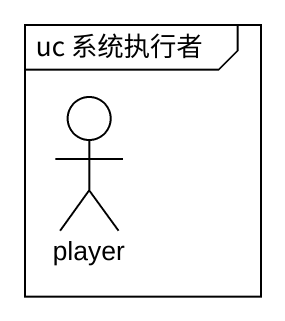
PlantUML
@startuml
mainframe uc 系统执行者
actor player
@enduml
